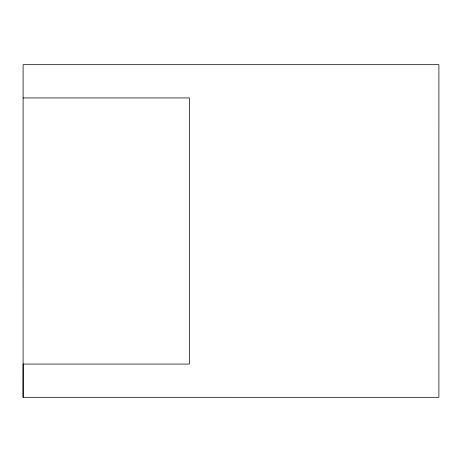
<?xml version="1.0" encoding="UTF-8"?>
<svg xmlns="http://www.w3.org/2000/svg" width="462" height="462" viewBox="0 0 462 462"><rect width="100%" height="100%" fill="white"/><g stroke="black" fill="none" stroke-linecap="round" stroke-linejoin="round"><path stroke-width="0.69" d="M23.1 397.32L23.112 64.674L438.9 64.674L438.883 397.326L23.1 397.32L23.117 364.056L189.437 364.056L189.437 97.944L23.117 97.944"/></g></svg>
